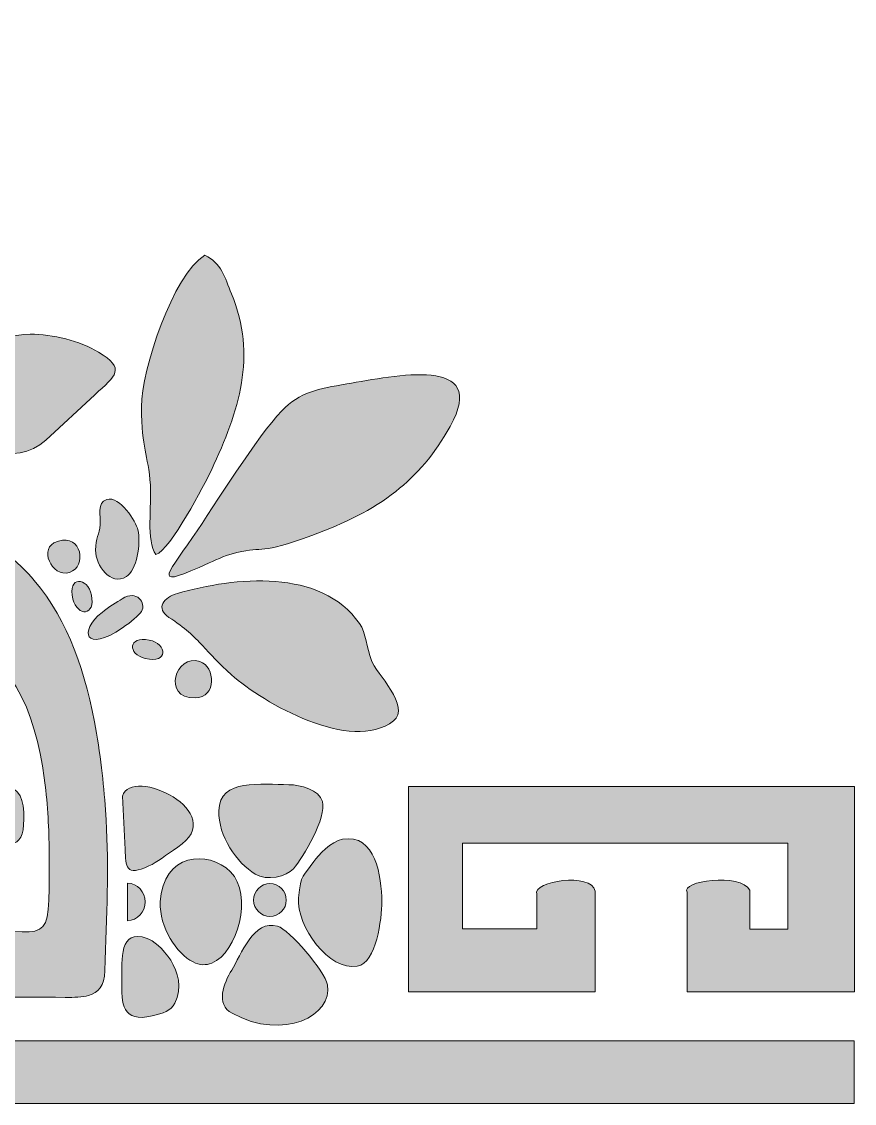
# Model space of a CAD drawing. Header units: inches. Extents: x -184 to 779, y -61 to 902.
# Drawn here: x 553.4 to 779, y -60.8 to 232.3 of the extents above; entities that cross this region are included whole.
import ezdxf

# ---------------------------------------------------------------- set-up
doc = ezdxf.new("R2010")
doc.units = ezdxf.units.IN
doc.header["$MEASUREMENT"] = 0
doc.layers.add('图层 1', color=7, linetype='Continuous')

# ---------------------------------------------------------------- blocks, each defined once
blk = doc.blocks.new('block 2')
at = {"layer": '图层 1', "true_color": 0xffffff}
h = blk.add_hatch(color=7, dxfattribs=at)
h.dxf.hatch_style = 2
edge = h.paths.add_edge_path()
edge.add_spline(control_points=[(145.19, 27.22), (145.19, 27.22), (75.01, 27.22), (75.01, 27.22), (80.39, 20.59), (79.81, 18.74), (81.5, 10.53), (81.5, 10.53), (128.64, 10.53), (128.64, 10.53), (128.64, 10.53), (128.64, -43.85), (128.64, -43.85), (128.64, -43.85), (-3.48, -43.85), (-3.48, -43.85), (-3.48, -43.85), (-3.48, -30.03), (-3.48, -30.03), (-3.48, -28.47), (-4.75, -27.2), (-6.31, -27.2), (-6.31, -27.2), (-15.21, -27.2), (-15.21, -27.2), (-16.77, -27.2), (-18.04, -28.47), (-18.04, -30.03), (-18.04, -30.03), (-18.04, -43.85), (-18.04, -43.85), (-18.04, -43.85), (-167.01, -43.85), (-167.01, -43.85), (-167.01, -43.85), (-167.01, 104.8), (-167.01, 104.8), (-167.01, 104.8), (-153.7, 104.8), (-153.7, 104.8), (-152.15, 104.8), (-150.88, 106.07), (-150.88, 107.62), (-150.88, 107.62), (-150.88, 116.54), (-150.88, 116.54), (-150.88, 118.08), (-152.15, 119.36), (-153.7, 119.36), (-153.7, 119.36), (-167.01, 119.36), (-167.01, 119.36), (-167.01, 119.36), (-167.01, 251.48), (-167.01, 251.48), (-167.01, 251.48), (-113.15, 251.48), (-113.15, 251.48), (-113.15, 251.48), (-113.15, 204.33), (-113.15, 204.33), (-104.94, 202.65), (-103.08, 203.23), (-96.46, 197.85), (-96.46, 197.85), (-96.46, 268.03), (-96.46, 268.03), (-96.46, 268.03), (-167.01, 268.03), (-167.01, 268.03), (-167.01, 268.03), (-167.01, 901.77), (-167.01, 901.77), (-167.01, 901.77), (-183.96, 901.77), (-183.96, 901.77), (-183.96, 901.77), (-183.96, -52.32), (-183.96, -52.32), (-183.96, -52.32), (-183.96, -60.8), (-183.96, -60.8), (-183.96, -60.8), (-175.49, -60.8), (-175.49, -60.8), (-175.49, -60.8), (778.94, -60.8), (778.94, -60.8), (778.94, -60.8), (778.94, -43.85), (778.94, -43.85), (778.94, -43.85), (145.19, -43.85), (145.19, -43.85), (145.19, -43.85), (145.19, 27.22), (145.19, 27.22)], knot_values=[0, 0, 0, 0, 1, 1, 1, 2, 2, 2, 3, 3, 3, 4, 4, 4, 5, 5, 5, 6, 6, 6, 7, 7, 7, 8, 8, 8, 9, 9, 9, 10, 10, 10, 11, 11, 11, 12, 12, 12, 13, 13, 13, 14, 14, 14, 15, 15, 15, 16, 16, 16, 17, 17, 17, 18, 18, 18, 19, 19, 19, 20, 20, 20, 21, 21, 21, 22, 22, 22, 23, 23, 23, 24, 24, 24, 25, 25, 25, 26, 26, 26, 27, 27, 27, 28, 28, 28, 29, 29, 29, 30, 30, 30, 31, 31, 31, 32, 32, 32, 32], degree=3, periodic=1)
h = blk.add_hatch(color=7, dxfattribs=at)
h.dxf.hatch_style = 2
edge = h.paths.add_edge_path()
edge.add_spline(control_points=[(589.73, 87.88), (593.63, 89.08), (603.02, 107.08), (604.77, 110.76), (612.41, 126.94), (617.1, 141.62), (610.23, 158.54), (608.43, 162.98), (607.44, 166.91), (603.02, 168.98), (594.32, 163.71), (585.85, 137.89), (585.85, 127.92), (585.85, 116.1), (587.63, 115.49), (588.26, 106.65), (588.64, 101.28), (587.07, 91.47), (589.73, 87.88)], knot_values=[0, 0, 0, 0, 1, 1, 1, 2, 2, 2, 3, 3, 3, 4, 4, 4, 5, 5, 5, 6, 6, 6, 6], degree=3, periodic=1)
h = blk.add_hatch(color=7, dxfattribs=at)
h.dxf.hatch_style = 2
edge = h.paths.add_edge_path()
edge.add_spline(control_points=[(519.71, 130.15), (510.92, 120.14), (524.05, 121.55), (531.55, 119.73), (538.61, 118.02), (551.49, 110.99), (559.96, 118.9), (559.96, 118.9), (573.19, 131.18), (573.19, 131.18), (579, 136.45), (581.64, 138.22), (574.19, 142.72), (569.04, 145.82), (561.84, 147.59), (555.71, 147.59), (547.01, 147.59), (527.72, 139.26), (519.71, 130.15)], knot_values=[0, 0, 0, 0, 1, 1, 1, 2, 2, 2, 3, 3, 3, 4, 4, 4, 5, 5, 5, 6, 6, 6, 6], degree=3, periodic=1)
h = blk.add_hatch(color=7, dxfattribs=at)
h.dxf.hatch_style = 2
edge = h.paths.add_edge_path()
edge.add_spline(control_points=[(604.14, 85.62), (606.63, 86.76), (609.21, 87.85), (611.68, 88.43), (619.21, 90.2), (617.56, 87.72), (632.01, 93.07), (640.84, 96.33), (648.32, 99.94), (654.72, 104.98), (660.43, 109.46), (665.29, 115.09), (669.47, 122.61), (680.27, 142), (654.33, 136.29), (641.47, 134.11), (633.8, 132.8), (628.72, 131.96), (623.82, 126.8), (617.14, 119.77), (606.02, 101.77), (599.65, 92.48), (592.19, 81.6), (588.68, 78.53), (604.14, 85.62)], knot_values=[0, 0, 0, 0, 1, 1, 1, 2, 2, 2, 3, 3, 3, 4, 4, 4, 5, 5, 5, 6, 6, 6, 7, 7, 7, 8, 8, 8, 8], degree=3, periodic=1)
h = blk.add_hatch(color=7, dxfattribs=at)
h.dxf.hatch_style = 2
edge = h.paths.add_edge_path()
edge.add_spline(control_points=[(515.78, -27.94), (516.35, -31.97), (518.61, -31.48), (522.65, -31.77), (537.22, -32.2), (550.86, -31.91), (565.21, -32.08), (567.64, -32.1), (569.8, -32.05), (571.53, -31.55), (574.15, -30.78), (575.79, -29), (575.93, -24.91), (576.48, -9.38), (577, 2.65), (576.25, 15.99), (575.85, 23.2), (575.06, 30.78), (573.68, 39.52), (570.73, 56.19), (566.15, 69.69), (556.79, 80.9), (548.9, 90.36), (527.8, 105.49), (515.3, 105.05), (511.94, 104.93), (511.3, 95.16), (511.63, 85.12), (511.76, 81.18), (512.05, 77.18), (512.37, 73.71), (514.06, 55.73), (518.7, 67.25), (536.48, 63.78), (552.26, 60.7), (557.95, 41.58), (559.91, 24.08), (560.66, 17.34), (560.85, 10.84), (560.85, 5.59), (560.85, -20.09), (561.68, -13.62), (537.11, -13.62), (530.82, -13.62), (532.92, 3.16), (533.9, 6.72), (534.72, 9.64), (536.22, 9.51), (539.77, 9.51), (549.45, 9.58), (553.98, 6.99), (553.98, 16.22), (553.98, 21.58), (553.02, 24.78), (548.73, 25.03), (543.71, 25.1), (517.24, 27), (515.68, 23.73), (514.55, 20.58), (515.73, -11.51), (515.56, -18.25), (515.48, -20.87), (515.32, -24.73), (515.78, -27.94)], knot_values=[0, 0, 0, 0, 1, 1, 1, 2, 2, 2, 3, 3, 3, 4, 4, 4, 5, 5, 5, 6, 6, 6, 7, 7, 7, 8, 8, 8, 9, 9, 9, 10, 10, 10, 11, 11, 11, 12, 12, 12, 13, 13, 13, 14, 14, 14, 15, 15, 15, 16, 16, 16, 17, 17, 17, 18, 18, 18, 19, 19, 19, 20, 20, 20, 21, 21, 21, 21], degree=3, periodic=1)
h = blk.add_hatch(color=7, dxfattribs=at)
h.dxf.hatch_style = 2
edge = h.paths.add_edge_path()
edge.add_spline(control_points=[(576.42, 102.78), (573.73, 101.89), (574.81, 98.39), (574.66, 96), (574.48, 93.19), (573.4, 92.44), (573.4, 89.1), (573.4, 84.87), (577.5, 79.33), (581.77, 81.91), (584.48, 83.54), (585.81, 90.76), (584.88, 94.63), (584.4, 96.67), (580, 103.97), (576.42, 102.78)], knot_values=[0, 0, 0, 0, 1, 1, 1, 2, 2, 2, 3, 3, 3, 4, 4, 4, 5, 5, 5, 5], degree=3, periodic=1)
h = blk.add_hatch(color=7, dxfattribs=at)
h.dxf.hatch_style = 2
edge = h.paths.add_edge_path()
edge.add_spline(control_points=[(562.11, 91.02), (557.92, 88.91), (562.38, 80.58), (567.2, 83.44), (571.24, 85.83), (568.93, 94.46), (562.11, 91.02)], knot_values=[0, 0, 0, 0, 1, 1, 1, 2, 2, 2, 2], degree=3, periodic=1)
h = blk.add_hatch(color=7, dxfattribs=at)
h.dxf.hatch_style = 2
edge = h.paths.add_edge_path()
edge.add_spline(control_points=[(567.28, 75.84), (568.5, 70.94), (573.45, 71.23), (572.29, 76.92), (571.27, 81.86), (565.68, 82.2), (567.28, 75.84)], knot_values=[0, 0, 0, 0, 1, 1, 1, 2, 2, 2, 2], degree=3, periodic=1)
h = blk.add_hatch(color=7, dxfattribs=at)
h.dxf.hatch_style = 2
edge = h.paths.add_edge_path()
edge.add_spline(control_points=[(648.12, 59.19), (646.81, 62.81), (646.78, 66.49), (644.87, 69.25), (634.55, 84.2), (611.04, 81.78), (595.6, 77.37), (591.92, 76.32), (589.53, 73.3), (593.29, 70.87), (597.65, 68.04), (600.11, 65.7), (602.37, 63.27), (604.61, 60.88), (606.66, 58.41), (610.19, 55.32), (619.04, 47.54), (642.57, 34.02), (654.11, 42.81), (658.98, 46.52), (649.3, 55.93), (648.12, 59.19)], knot_values=[0, 0, 0, 0, 1, 1, 1, 2, 2, 2, 3, 3, 3, 4, 4, 4, 5, 5, 5, 6, 6, 6, 7, 7, 7, 7], degree=3, periodic=1)
h = blk.add_hatch(color=7, dxfattribs=at)
h.dxf.hatch_style = 2
edge = h.paths.add_edge_path()
edge.add_spline(control_points=[(580.63, 75.92), (579.14, 74.98), (577.02, 73.68), (575.15, 72.2), (568.76, 67.12), (570.47, 61.06), (580.68, 68.03), (583.02, 69.63), (585.13, 71.37), (585.81, 72.46), (587.27, 74.84), (584.5, 78.39), (580.63, 75.92)], knot_values=[0, 0, 0, 0, 1, 1, 1, 2, 2, 2, 3, 3, 3, 4, 4, 4, 4], degree=3, periodic=1)
h = blk.add_hatch(color=7, dxfattribs=at)
h.dxf.hatch_style = 2
edge = h.paths.add_edge_path()
edge.add_spline(control_points=[(587.95, 64.73), (582.26, 65.89), (581.97, 60.95), (586.87, 59.72), (593.23, 58.13), (592.88, 63.71), (587.95, 64.73)], knot_values=[0, 0, 0, 0, 1, 1, 1, 2, 2, 2, 2], degree=3, periodic=1)
h = blk.add_hatch(color=7, dxfattribs=at)
h.dxf.hatch_style = 2
edge = h.paths.add_edge_path()
edge.add_spline(control_points=[(601.67, 58.92), (595.02, 61.14), (591.25, 48.91), (600.36, 49.05), (606.33, 49.13), (605.87, 57.52), (601.67, 58.92)], knot_values=[0, 0, 0, 0, 1, 1, 1, 2, 2, 2, 2], degree=3, periodic=1)
h = blk.add_hatch(color=7, dxfattribs=at)
h.dxf.hatch_style = 2
edge = h.paths.add_edge_path()
edge.add_spline(control_points=[(580.71, 22.47), (580.71, 22.47), (581.39, 7.99), (581.39, 7.99), (581.62, 3.31), (581.53, 0.58), (587.84, 3.52), (590.14, 4.58), (592.48, 6.47), (595.66, 8.58), (610.12, 18.16), (582.92, 30.72), (580.71, 22.47)], knot_values=[0, 0, 0, 0, 1, 1, 1, 2, 2, 2, 3, 3, 3, 4, 4, 4, 4], degree=3, periodic=1)
h = blk.add_hatch(color=7, dxfattribs=at)
h.dxf.hatch_style = 2
edge = h.paths.add_edge_path()
edge.add_spline(control_points=[(634.85, 21), (633.99, 24.13), (628.85, 25.54), (625.76, 25.54), (618.43, 25.54), (606.94, 27.27), (606.78, 18.49), (606.66, 11.62), (611.61, 4.36), (616.68, 1.29), (619.75, -0.57), (625.17, 0.6), (627, 2.75), (629.79, 6), (636.06, 16.65), (634.85, 21)], knot_values=[0, 0, 0, 0, 1, 1, 1, 2, 2, 2, 3, 3, 3, 4, 4, 4, 5, 5, 5, 5], degree=3, periodic=1)
h = blk.add_hatch(color=7, dxfattribs=at)
h.dxf.hatch_style = 2
edge = h.paths.add_edge_path()
edge.add_spline(control_points=[(658.21, 25.02), (658.21, 25.02), (658.21, -30.59), (658.21, -30.59), (658.21, -30.59), (708.79, -30.59), (708.79, -30.59), (708.79, -30.59), (708.79, -3.31), (708.79, -3.31), (707.65, 1.85), (691.85, -0.57), (692.9, -4.1), (692.9, -4.1), (692.9, -13.5), (692.9, -13.5), (692.9, -13.5), (672.77, -13.5), (672.77, -13.5), (672.77, -13.5), (672.77, 9.67), (672.77, 9.67), (672.77, 9.67), (760.96, 9.67), (760.96, 9.67), (760.96, 9.67), (760.96, -13.64), (760.96, -13.64), (760.96, -13.64), (750.63, -13.64), (750.63, -13.64), (750.63, -13.64), (750.63, -3.04), (750.63, -3.04), (748.19, 1.71), (731.62, -0.58), (733.68, -3.57), (733.68, -3.57), (733.68, -30.59), (733.68, -30.59), (733.68, -30.59), (778.96, -30.59), (778.96, -30.59), (778.96, -30.59), (778.96, 25.02), (778.96, 25.02), (778.96, 25.02), (658.21, 25.02), (658.21, 25.02)], knot_values=[0, 0, 0, 0, 1, 1, 1, 2, 2, 2, 3, 3, 3, 4, 4, 4, 5, 5, 5, 6, 6, 6, 7, 7, 7, 8, 8, 8, 9, 9, 9, 10, 10, 10, 11, 11, 11, 12, 12, 12, 13, 13, 13, 14, 14, 14, 15, 15, 15, 16, 16, 16, 16], degree=3, periodic=1)
h = blk.add_hatch(color=7, dxfattribs=at)
h.dxf.hatch_style = 2
edge = h.paths.add_edge_path()
edge.add_spline(control_points=[(644.3, -23.66), (649.55, -22.71), (650.94, -10.77), (650.94, -6.12), (650.94, 0.57), (649.25, 12.43), (640.27, 10.74), (637.25, 10.17), (633.64, 6.43), (632.5, 4.72), (629.77, 0.59), (628.95, 1.6), (628.41, -5.07), (627.77, -12.96), (636.73, -25.02), (644.3, -23.66)], knot_values=[0, 0, 0, 0, 1, 1, 1, 2, 2, 2, 3, 3, 3, 4, 4, 4, 5, 5, 5, 5], degree=3, periodic=1)
h = blk.add_hatch(color=7, dxfattribs=at)
h.dxf.hatch_style = 2
edge = h.paths.add_edge_path()
edge.add_spline(control_points=[(599.82, -22.49), (601.61, -23.41), (603.33, -23.42), (604.91, -22.79), (611.96, -19.97), (616.1, -4.27), (609.97, 1.92), (603.94, 8.02), (591.55, 6.92), (590.94, -6.23), (590.62, -13.16), (595.32, -20.19), (599.82, -22.49)], knot_values=[0, 0, 0, 0, 1, 1, 1, 2, 2, 2, 3, 3, 3, 4, 4, 4, 4], degree=3, periodic=1)
h = blk.add_hatch(color=7, dxfattribs=at)
h.dxf.hatch_style = 2
edge = h.paths.add_edge_path()
edge.add_spline(control_points=[(582.07, -11.36), (584.75, -11.2), (586.88, -8.96), (586.88, -6.23), (586.88, -3.5), (584.75, -1.27), (582.07, -1.1), (582.07, -1.1), (582.07, -11.36), (582.07, -11.36)], knot_values=[0, 0, 0, 0, 1, 1, 1, 2, 2, 2, 3, 3, 3, 3], degree=3, periodic=1)
h = blk.add_hatch(color=7, dxfattribs=at)
h.dxf.hatch_style = 2
edge = h.paths.add_edge_path()
edge.add_spline(control_points=[(616.21, -5.72), (616.21, -8.15), (618.21, -10.15), (620.65, -10.15), (623.09, -10.15), (625.08, -8.16), (625.08, -5.72), (625.08, -3.27), (623.09, -1.27), (620.65, -1.27), (618.21, -1.27), (616.21, -3.27), (616.21, -5.72)], knot_values=[0, 0, 0, 0, 1, 1, 1, 2, 2, 2, 3, 3, 3, 4, 4, 4, 4], degree=3, periodic=1)
h = blk.add_hatch(color=7, dxfattribs=at)
h.dxf.hatch_style = 2
edge = h.paths.add_edge_path()
edge.add_spline(control_points=[(610.37, -36.4), (624.5, -43.98), (637.69, -36.95), (636.22, -28.69), (635.56, -24.9), (625.86, -13.71), (622.71, -12.79), (616.19, -10.89), (612.78, -20.63), (610.29, -24.68), (608.09, -28.24), (605.89, -34), (610.37, -36.4)], knot_values=[0, 0, 0, 0, 1, 1, 1, 2, 2, 2, 3, 3, 3, 4, 4, 4, 4], degree=3, periodic=1)
h = blk.add_hatch(color=7, dxfattribs=at)
h.dxf.hatch_style = 2
edge = h.paths.add_edge_path()
edge.add_spline(control_points=[(588.73, -37.11), (591.66, -36.43), (593.93, -35.71), (594.87, -33.69), (598.94, -25.03), (590.32, -17.12), (587.4, -16.09), (579.66, -13.36), (580.58, -21.93), (580.49, -27.4), (580.39, -33.9), (580.64, -38.97), (588.73, -37.11)], knot_values=[0, 0, 0, 0, 1, 1, 1, 2, 2, 2, 3, 3, 3, 4, 4, 4, 4], degree=3, periodic=1)
at = {"layer": '图层 1', "lineweight": 0}
for points, knots in [([(145.19, 27.22), (145.19, 27.22), (75.01, 27.22), (75.01, 27.22), (80.39, 20.59), (79.81, 18.74), (81.5, 10.53), (81.5, 10.53), (128.64, 10.53), (128.64, 10.53), (128.64, 10.53), (128.64, -43.85), (128.64, -43.85), (128.64, -43.85), (-3.48, -43.85), (-3.48, -43.85), (-3.48, -43.85), (-3.48, -30.03), (-3.48, -30.03), (-3.48, -28.47), (-4.75, -27.2), (-6.31, -27.2), (-6.31, -27.2), (-15.21, -27.2), (-15.21, -27.2), (-16.77, -27.2), (-18.04, -28.47), (-18.04, -30.03), (-18.04, -30.03), (-18.04, -43.85), (-18.04, -43.85), (-18.04, -43.85), (-167.01, -43.85), (-167.01, -43.85), (-167.01, -43.85), (-167.01, 104.8), (-167.01, 104.8), (-167.01, 104.8), (-153.7, 104.8), (-153.7, 104.8), (-152.15, 104.8), (-150.88, 106.07), (-150.88, 107.62), (-150.88, 107.62), (-150.88, 116.54), (-150.88, 116.54), (-150.88, 118.08), (-152.15, 119.36), (-153.7, 119.36), (-153.7, 119.36), (-167.01, 119.36), (-167.01, 119.36), (-167.01, 119.36), (-167.01, 251.48), (-167.01, 251.48), (-167.01, 251.48), (-113.15, 251.48), (-113.15, 251.48), (-113.15, 251.48), (-113.15, 204.33), (-113.15, 204.33), (-104.94, 202.65), (-103.08, 203.23), (-96.46, 197.85), (-96.46, 197.85), (-96.46, 268.03), (-96.46, 268.03), (-96.46, 268.03), (-167.01, 268.03), (-167.01, 268.03), (-167.01, 268.03), (-167.01, 901.77), (-167.01, 901.77), (-167.01, 901.77), (-183.96, 901.77), (-183.96, 901.77), (-183.96, 901.77), (-183.96, -52.32), (-183.96, -52.32), (-183.96, -52.32), (-183.96, -60.8), (-183.96, -60.8), (-183.96, -60.8), (-175.49, -60.8), (-175.49, -60.8), (-175.49, -60.8), (778.94, -60.8), (778.94, -60.8), (778.94, -60.8), (778.94, -43.85), (778.94, -43.85), (778.94, -43.85), (145.19, -43.85), (145.19, -43.85), (145.19, -43.85), (145.19, 27.22), (145.19, 27.22)], [0, 0, 0, 0, 1, 1, 1, 2, 2, 2, 3, 3, 3, 4, 4, 4, 5, 5, 5, 6, 6, 6, 7, 7, 7, 8, 8, 8, 9, 9, 9, 10, 10, 10, 11, 11, 11, 12, 12, 12, 13, 13, 13, 14, 14, 14, 15, 15, 15, 16, 16, 16, 17, 17, 17, 18, 18, 18, 19, 19, 19, 20, 20, 20, 21, 21, 21, 22, 22, 22, 23, 23, 23, 24, 24, 24, 25, 25, 25, 26, 26, 26, 27, 27, 27, 28, 28, 28, 29, 29, 29, 30, 30, 30, 31, 31, 31, 32, 32, 32, 32]), ([(589.73, 87.88), (593.63, 89.08), (603.02, 107.08), (604.77, 110.76), (612.41, 126.94), (617.1, 141.62), (610.23, 158.54), (608.43, 162.98), (607.44, 166.91), (603.02, 168.98), (594.32, 163.71), (585.85, 137.89), (585.85, 127.92), (585.85, 116.1), (587.63, 115.49), (588.26, 106.65), (588.64, 101.28), (587.07, 91.47), (589.73, 87.88)], [0, 0, 0, 0, 1, 1, 1, 2, 2, 2, 3, 3, 3, 4, 4, 4, 5, 5, 5, 6, 6, 6, 6]), ([(519.71, 130.15), (510.92, 120.14), (524.05, 121.55), (531.55, 119.73), (538.61, 118.02), (551.49, 110.99), (559.96, 118.9), (559.96, 118.9), (573.19, 131.18), (573.19, 131.18), (579, 136.45), (581.64, 138.22), (574.19, 142.72), (569.04, 145.82), (561.84, 147.59), (555.71, 147.59), (547.01, 147.59), (527.72, 139.26), (519.71, 130.15)], [0, 0, 0, 0, 1, 1, 1, 2, 2, 2, 3, 3, 3, 4, 4, 4, 5, 5, 5, 6, 6, 6, 6]), ([(604.14, 85.62), (606.63, 86.76), (609.21, 87.85), (611.68, 88.43), (619.21, 90.2), (617.56, 87.72), (632.01, 93.07), (640.84, 96.33), (648.32, 99.94), (654.72, 104.98), (660.43, 109.46), (665.29, 115.09), (669.47, 122.61), (680.27, 142), (654.33, 136.29), (641.47, 134.11), (633.8, 132.8), (628.72, 131.96), (623.82, 126.8), (617.14, 119.77), (606.02, 101.77), (599.65, 92.48), (592.19, 81.6), (588.68, 78.53), (604.14, 85.62)], [0, 0, 0, 0, 1, 1, 1, 2, 2, 2, 3, 3, 3, 4, 4, 4, 5, 5, 5, 6, 6, 6, 7, 7, 7, 8, 8, 8, 8]), ([(515.78, -27.94), (516.35, -31.97), (518.61, -31.48), (522.65, -31.77), (537.22, -32.2), (550.86, -31.91), (565.21, -32.08), (567.64, -32.1), (569.8, -32.05), (571.53, -31.55), (574.15, -30.78), (575.79, -29), (575.93, -24.91), (576.48, -9.38), (577, 2.65), (576.25, 15.99), (575.85, 23.2), (575.06, 30.78), (573.68, 39.52), (570.73, 56.19), (566.15, 69.69), (556.79, 80.9), (548.9, 90.36), (527.8, 105.49), (515.3, 105.05), (511.94, 104.93), (511.3, 95.16), (511.63, 85.12), (511.76, 81.18), (512.05, 77.18), (512.37, 73.71), (514.06, 55.73), (518.7, 67.25), (536.48, 63.78), (552.26, 60.7), (557.95, 41.58), (559.91, 24.08), (560.66, 17.34), (560.85, 10.84), (560.85, 5.59), (560.85, -20.09), (561.68, -13.62), (537.11, -13.62), (530.82, -13.62), (532.92, 3.16), (533.9, 6.72), (534.72, 9.64), (536.22, 9.51), (539.77, 9.51), (549.45, 9.58), (553.98, 6.99), (553.98, 16.22), (553.98, 21.58), (553.02, 24.78), (548.73, 25.03), (543.71, 25.1), (517.24, 27), (515.68, 23.73), (514.55, 20.58), (515.73, -11.51), (515.56, -18.25), (515.48, -20.87), (515.32, -24.73), (515.78, -27.94)], [0, 0, 0, 0, 1, 1, 1, 2, 2, 2, 3, 3, 3, 4, 4, 4, 5, 5, 5, 6, 6, 6, 7, 7, 7, 8, 8, 8, 9, 9, 9, 10, 10, 10, 11, 11, 11, 12, 12, 12, 13, 13, 13, 14, 14, 14, 15, 15, 15, 16, 16, 16, 17, 17, 17, 18, 18, 18, 19, 19, 19, 20, 20, 20, 21, 21, 21, 21]), ([(576.42, 102.78), (573.73, 101.89), (574.81, 98.39), (574.66, 96), (574.48, 93.19), (573.4, 92.44), (573.4, 89.1), (573.4, 84.87), (577.5, 79.33), (581.77, 81.91), (584.48, 83.54), (585.81, 90.76), (584.88, 94.63), (584.4, 96.67), (580, 103.97), (576.42, 102.78)], [0, 0, 0, 0, 1, 1, 1, 2, 2, 2, 3, 3, 3, 4, 4, 4, 5, 5, 5, 5]), ([(562.11, 91.02), (557.92, 88.91), (562.38, 80.58), (567.2, 83.44), (571.24, 85.83), (568.93, 94.46), (562.11, 91.02)], [0, 0, 0, 0, 1, 1, 1, 2, 2, 2, 2]), ([(567.28, 75.84), (568.5, 70.94), (573.45, 71.23), (572.29, 76.92), (571.27, 81.86), (565.68, 82.2), (567.28, 75.84)], [0, 0, 0, 0, 1, 1, 1, 2, 2, 2, 2]), ([(648.12, 59.19), (646.81, 62.81), (646.78, 66.49), (644.87, 69.25), (634.55, 84.2), (611.04, 81.78), (595.6, 77.37), (591.92, 76.32), (589.53, 73.3), (593.29, 70.87), (597.65, 68.04), (600.11, 65.7), (602.37, 63.27), (604.61, 60.88), (606.66, 58.41), (610.19, 55.32), (619.04, 47.54), (642.57, 34.02), (654.11, 42.81), (658.98, 46.52), (649.3, 55.93), (648.12, 59.19)], [0, 0, 0, 0, 1, 1, 1, 2, 2, 2, 3, 3, 3, 4, 4, 4, 5, 5, 5, 6, 6, 6, 7, 7, 7, 7]), ([(580.63, 75.92), (579.14, 74.98), (577.02, 73.68), (575.15, 72.2), (568.76, 67.12), (570.47, 61.06), (580.68, 68.03), (583.02, 69.63), (585.13, 71.37), (585.81, 72.46), (587.27, 74.84), (584.5, 78.39), (580.63, 75.92)], [0, 0, 0, 0, 1, 1, 1, 2, 2, 2, 3, 3, 3, 4, 4, 4, 4]), ([(587.95, 64.73), (582.26, 65.89), (581.97, 60.95), (586.87, 59.72), (593.23, 58.13), (592.88, 63.71), (587.95, 64.73)], [0, 0, 0, 0, 1, 1, 1, 2, 2, 2, 2]), ([(601.67, 58.92), (595.02, 61.14), (591.25, 48.91), (600.36, 49.05), (606.33, 49.13), (605.87, 57.52), (601.67, 58.92)], [0, 0, 0, 0, 1, 1, 1, 2, 2, 2, 2]), ([(580.71, 22.47), (580.71, 22.47), (581.39, 7.99), (581.39, 7.99), (581.62, 3.31), (581.53, 0.58), (587.84, 3.52), (590.14, 4.58), (592.48, 6.47), (595.66, 8.58), (610.12, 18.16), (582.92, 30.72), (580.71, 22.47)], [0, 0, 0, 0, 1, 1, 1, 2, 2, 2, 3, 3, 3, 4, 4, 4, 4]), ([(634.85, 21), (633.99, 24.13), (628.85, 25.54), (625.76, 25.54), (618.43, 25.54), (606.94, 27.27), (606.78, 18.49), (606.66, 11.62), (611.61, 4.36), (616.68, 1.29), (619.75, -0.57), (625.17, 0.6), (627, 2.75), (629.79, 6), (636.06, 16.65), (634.85, 21)], [0, 0, 0, 0, 1, 1, 1, 2, 2, 2, 3, 3, 3, 4, 4, 4, 5, 5, 5, 5]), ([(658.21, 25.02), (658.21, 25.02), (658.21, -30.59), (658.21, -30.59), (658.21, -30.59), (708.79, -30.59), (708.79, -30.59), (708.79, -30.59), (708.79, -3.31), (708.79, -3.31), (707.65, 1.85), (691.85, -0.57), (692.9, -4.1), (692.9, -4.1), (692.9, -13.5), (692.9, -13.5), (692.9, -13.5), (672.77, -13.5), (672.77, -13.5), (672.77, -13.5), (672.77, 9.67), (672.77, 9.67), (672.77, 9.67), (760.96, 9.67), (760.96, 9.67), (760.96, 9.67), (760.96, -13.64), (760.96, -13.64), (760.96, -13.64), (750.63, -13.64), (750.63, -13.64), (750.63, -13.64), (750.63, -3.04), (750.63, -3.04), (748.19, 1.71), (731.62, -0.58), (733.68, -3.57), (733.68, -3.57), (733.68, -30.59), (733.68, -30.59), (733.68, -30.59), (778.96, -30.59), (778.96, -30.59), (778.96, -30.59), (778.96, 25.02), (778.96, 25.02), (778.96, 25.02), (658.21, 25.02), (658.21, 25.02)], [0, 0, 0, 0, 1, 1, 1, 2, 2, 2, 3, 3, 3, 4, 4, 4, 5, 5, 5, 6, 6, 6, 7, 7, 7, 8, 8, 8, 9, 9, 9, 10, 10, 10, 11, 11, 11, 12, 12, 12, 13, 13, 13, 14, 14, 14, 15, 15, 15, 16, 16, 16, 16]), ([(644.3, -23.66), (649.55, -22.71), (650.94, -10.77), (650.94, -6.12), (650.94, 0.57), (649.25, 12.43), (640.27, 10.74), (637.25, 10.17), (633.64, 6.43), (632.5, 4.72), (629.77, 0.59), (628.95, 1.6), (628.41, -5.07), (627.77, -12.96), (636.73, -25.02), (644.3, -23.66)], [0, 0, 0, 0, 1, 1, 1, 2, 2, 2, 3, 3, 3, 4, 4, 4, 5, 5, 5, 5]), ([(599.82, -22.49), (601.61, -23.41), (603.33, -23.42), (604.91, -22.79), (611.96, -19.97), (616.1, -4.27), (609.97, 1.92), (603.94, 8.02), (591.55, 6.92), (590.94, -6.23), (590.62, -13.16), (595.32, -20.19), (599.82, -22.49)], [0, 0, 0, 0, 1, 1, 1, 2, 2, 2, 3, 3, 3, 4, 4, 4, 4]), ([(582.07, -11.36), (584.75, -11.2), (586.88, -8.96), (586.88, -6.23), (586.88, -3.5), (584.75, -1.27), (582.07, -1.1), (582.07, -1.1), (582.07, -11.36), (582.07, -11.36)], [0, 0, 0, 0, 1, 1, 1, 2, 2, 2, 3, 3, 3, 3]), ([(616.21, -5.72), (616.21, -8.15), (618.21, -10.15), (620.65, -10.15), (623.09, -10.15), (625.08, -8.16), (625.08, -5.72), (625.08, -3.27), (623.09, -1.27), (620.65, -1.27), (618.21, -1.27), (616.21, -3.27), (616.21, -5.72)], [0, 0, 0, 0, 1, 1, 1, 2, 2, 2, 3, 3, 3, 4, 4, 4, 4]), ([(610.37, -36.4), (624.5, -43.98), (637.69, -36.95), (636.22, -28.69), (635.56, -24.9), (625.86, -13.71), (622.71, -12.79), (616.19, -10.89), (612.78, -20.63), (610.29, -24.68), (608.09, -28.24), (605.89, -34), (610.37, -36.4)], [0, 0, 0, 0, 1, 1, 1, 2, 2, 2, 3, 3, 3, 4, 4, 4, 4]), ([(588.73, -37.11), (591.66, -36.43), (593.93, -35.71), (594.87, -33.69), (598.94, -25.03), (590.32, -17.12), (587.4, -16.09), (579.66, -13.36), (580.58, -21.93), (580.49, -27.4), (580.39, -33.9), (580.64, -38.97), (588.73, -37.11)], [0, 0, 0, 0, 1, 1, 1, 2, 2, 2, 3, 3, 3, 4, 4, 4, 4])]:
    blk.add_open_spline(points, degree=3, knots=knots, dxfattribs=at)

msp = doc.modelspace()

# ---------------------------------------------------------------- block references
at = {"layer": '图层 1'}
msp.add_blockref('block 2', (0, 0), dxfattribs=at)

doc.saveas('drawing.dxf')
